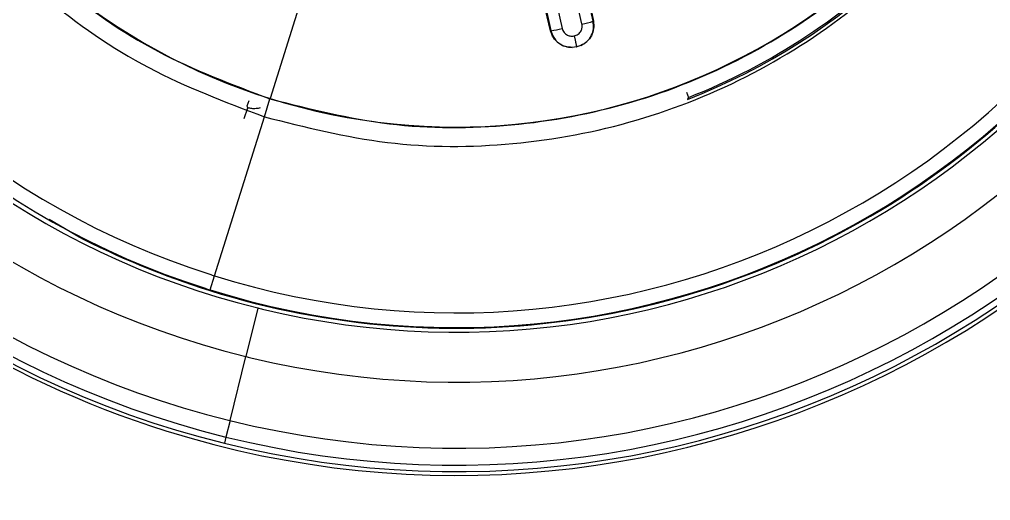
# Model space of a CAD drawing. Extents: x 526 to 610, y 679 to 808.
# Drawn here: x 560.032 to 561.033, y 755.312 to 755.808 of the extents above; entities that cross this region are included whole.
import ezdxf

# ---------------------------------------------------------------- set-up
doc = ezdxf.new("R2010")
doc.units = 0
doc.header["$MEASUREMENT"] = 0
doc.layers.add('1', color=4, linetype='Continuous')

# ---------------------------------------------------------------- blocks, each defined once
blk = doc.blocks.new('JETSETTER LX')
at = {"layer": '1', "color": 3, "linetype": 'Continuous', "lineweight": 25}
for p, q in [((34.4959, 58.9292), (34.4017, 59.3487)), ((34.359, 59.3392), (34.4524, 58.9195)), ((34.3706, 59.3415), (34.464, 58.9218)), ((34.4844, 58.9264), (34.3902, 59.3459)), ((34.1992, 58.9653), (34.1629, 58.8495)), ((34.4901, 58.9595), (34.4962, 58.9292)), ((34.4521, 58.9194), (34.4447, 58.9494)), ((34.4959, 58.9292), (34.4962, 58.9292)), ((34.4521, 58.9194), (34.4524, 58.9195)), ((34.479, 58.9027), (34.4744, 58.9022)), ((34.4833, 58.9041), (34.479, 58.9027)), ((34.5922, 58.8561), (34.5943, 58.8506)), ((34.1411, 58.8472), (34.1391, 58.8416)), ((34.157, 58.8307), (34.1628, 58.8492)), ((34.1362, 58.8289), (34.1401, 58.84)), ((34.1056, 58.6666), (34.157, 58.8307)), ((33.9626, 58.7084), (33.9352, 58.7247)), ((34.1011, 58.6521), (34.1056, 58.6666)), ((34.1008, 58.6514), (34.1011, 58.6521)), ((34.1502, 58.6334), (34.1379, 58.5834)), ((34.1216, 58.5173), (34.1379, 58.5834)), ((34.1216, 58.5173), (34.1174, 58.5003)), ((34.1174, 58.5003), (34.1158, 58.4939))]:
    blk.add_line(p, q, dxfattribs=at)
at = {"layer": '1', "color": 3, "linetype": 'Continuous', "lineweight": 25, "flags": 128}
for points in [[(34.5943, 58.8506), (34.5937, 58.8495), (34.5932, 58.8485)], [(34.1401, 58.84), (34.1395, 58.8409), (34.1391, 58.8416)]]:
    blk.add_lwpolyline(points, dxfattribs=at)
at = {"layer": '1', "color": 3, "linetype": 'Continuous', "lineweight": 25}
for centre, radius, start, end in [((34.3545, 59.461), 1, 72.5994, 252.5994), ((34.3545, 59.461), 0.9895, 76.1322, 256.1322), ((34.3545, 59.461), 0.972, 76.1322, 256.1322), ((34.3545, 59.461), 0.9895, 256.1322, 76.1322), ((34.3545, 59.461), 1, 252.5994, 72.5994), ((34.3545, 59.461), 0.972, 256.1322, 76.1322), ((34.3545, 59.461), 0.9039, 76.4758, 256.1322), ((34.3545, 59.461), 0.9039, 256.4758, 76.1322), ((34.3545, 59.461), 0.8524, 76.4758, 256.1322), ((34.3545, 59.461), 0.8476, 72.5994, 252.2446), ((34.3545, 59.461), 0.8324, 72.5994, 252.2446), ((34.3545, 59.461), 0.8524, 256.4758, 76.1322), ((34.3545, 59.461), 0.8476, 252.5994, 72.2446), ((34.3545, 59.461), 0.8324, 252.5994, 72.2446), ((34.3545, 59.461), 0.9961, 166.1322, 256.1322), ((34.3545, 59.461), 0.6408, 162.5994, 252.5994), ((34.3545, 59.461), 0.8484, 252.5994, 356.1076), ((34.3545, 59.461), 0.6408, 252.5994, 342.5994), ((34.3545, 59.461), 0.9961, 256.1322, 346.1322), ((34.3545, 59.461), 0.6573, 291.2863, 336.274), ((34.3545, 59.461), 0.6557, 291.4487, 315.5143), ((34.4454, 59.1128), 0.1905, 281.826, 285.3751), ((34.4199, 59.1071), 0.1905, 279.8235, 283.3729), ((34.3545, 59.461), 0.8484, 242.4914, 252.5994), ((34.3545, 59.461), 0.8324, 252.2446, 252.5994), ((34.3545, 59.461), 0.8476, 252.2446, 252.5994), ((34.3545, 59.461), 0.8524, 256.1322, 256.4758), ((34.3545, 59.461), 0.9039, 256.1322, 256.4758)]:
    blk.add_arc(centre, radius, start, end, dxfattribs=at)
for points, knots in [([(35.5868, 58.2287), (35.5929, 58.2348), (35.6049, 58.247), (35.6227, 58.2655), (35.6401, 58.2844), (35.6573, 58.3034), (35.6742, 58.3227), (35.6908, 58.3423), (35.7071, 58.3621), (35.7231, 58.3821), (35.7389, 58.4023), (35.7749, 58.4502), (35.8282, 58.5278), (35.8928, 58.6387), (35.9492, 58.754), (35.9969, 58.8731), (36.0356, 58.9955), (36.0752, 59.1619), (36.1014, 59.3748), (36.0951, 59.632), (36.0512, 59.8855), (35.9706, 60.1299), (35.855, 60.3597), (35.7069, 60.5701), (35.5296, 60.7564), (35.3605, 60.8885), (35.2149, 60.9783), (35.101, 61.0375), (34.9831, 61.0881), (34.8617, 61.1299), (34.7376, 61.1626), (34.6366, 61.1815), (34.5603, 61.1917), (34.5093, 61.197), (34.4581, 61.2008), (34.4069, 61.2031), (34.3726, 61.2035), (34.3555, 61.2036)], [0, 0, 0, 0, 0.006271, 0.012535, 0.018793, 0.025046, 0.031296, 0.037545, 0.043792, 0.050041, 0.056292, 0.062546, 0.093816, 0.125066, 0.15632, 0.187575, 0.218824, 0.250085, 0.312563, 0.375049, 0.437536, 0.500016, 0.562489, 0.624962, 0.687443, 0.749925, 0.781182, 0.812442, 0.843694, 0.874956, 0.906208, 0.93747, 0.949986, 0.962486, 0.974981, 0.987482, 1, 1, 1, 1]), ([(33.1223, 60.6932), (33.1161, 60.687), (33.1037, 60.6745), (33.0855, 60.6554), (33.0675, 60.6361), (33.0499, 60.6165), (33.0326, 60.5967), (33.0156, 60.5766), (32.999, 60.5563), (32.9826, 60.5357), (32.9665, 60.5149), (32.9508, 60.4938), (32.9353, 60.4725), (32.9202, 60.4509), (32.8783, 60.3892), (32.815, 60.2837), (32.7419, 60.1289), (32.6842, 59.9676), (32.6426, 59.8014), (32.6174, 59.632), (32.609, 59.461), (32.6174, 59.2899), (32.6426, 59.1204), (32.6842, 58.9542), (32.742, 58.7929), (32.8151, 58.638), (32.9033, 58.4912), (33.0053, 58.3535), (33.1203, 58.2267), (33.2472, 58.1116), (33.3848, 58.0096), (33.5317, 57.9215), (33.6865, 57.8483), (33.8478, 57.7906), (34.014, 57.749), (34.1834, 57.7238), (34.3545, 57.7155), (34.5256, 57.7238), (34.695, 57.749), (34.8612, 57.7905), (35.0224, 57.8483), (35.1773, 57.9215), (35.2893, 57.9886), (35.3631, 58.0394), (35.4026, 58.0683), (35.4412, 58.0982), (35.479, 58.1292), (35.5158, 58.1613), (35.5519, 58.1943), (35.5752, 58.2172), (35.5868, 58.2287)], [0, 0, 0, 0, 0.004827, 0.009647, 0.014461, 0.019271, 0.024078, 0.028882, 0.033686, 0.038489, 0.043293, 0.048099, 0.052908, 0.057722, 0.062541, 0.093781, 0.125035, 0.156273, 0.187523, 0.218772, 0.250007, 0.281251, 0.312511, 0.343765, 0.375021, 0.40627, 0.437519, 0.468758, 0.500007, 0.53125, 0.562493, 0.593739, 0.624988, 0.656237, 0.687489, 0.718733, 0.749986, 0.781233, 0.812476, 0.843717, 0.874964, 0.906209, 0.937455, 0.946406, 0.95534, 0.964264, 0.973185, 0.98211, 0.991046, 1, 1, 1, 1]), ([(34.4764, 58.914), (34.4779, 58.9145), (34.4808, 58.9156), (34.4836, 58.919), (34.4848, 58.9228), (34.4845, 58.9252), (34.4844, 58.9264)], [0, 0, 0, 0, 0.280906, 0.560271, 0.780588, 1, 1, 1, 1]), ([(34.4833, 58.9041), (34.4855, 58.9054), (34.4899, 58.9079), (34.4944, 58.9142), (34.4968, 58.9216), (34.4962, 58.9266), (34.4959, 58.9292)], [0, 0, 0, 0, 0.250039, 0.500053, 0.750039, 1, 1, 1, 1]), ([(34.4962, 58.9292), (34.4965, 58.9267), (34.497, 58.9216), (34.4945, 58.9142), (34.4899, 58.9079), (34.4855, 58.9054), (34.4833, 58.9041)], [0, 0, 0, 0, 0.2595067, 0.5135208, 0.7608114, 1, 1, 1, 1]), ([(34.4744, 58.9022), (34.4719, 58.9024), (34.4668, 58.9027), (34.46, 58.9065), (34.4546, 58.9121), (34.4529, 58.9169), (34.4521, 58.9194)], [0, 0, 0, 0, 0.243271, 0.488227, 0.739153, 1, 1, 1, 1]), ([(34.4524, 58.9195), (34.4532, 58.917), (34.4548, 58.9122), (34.4601, 58.9066), (34.4668, 58.9028), (34.4719, 58.9024), (34.4744, 58.9022)], [0, 0, 0, 0, 0.249961, 0.499948, 0.749961, 1, 1, 1, 1]), ([(34.464, 58.9218), (34.4645, 58.9204), (34.4656, 58.9175), (34.4691, 58.9148), (34.4729, 58.9136), (34.4752, 58.9139), (34.4764, 58.914)], [0, 0, 0, 0, 0.282433, 0.561918, 0.778094, 1, 1, 1, 1]), ([(34.4764, 58.914), (34.4767, 58.9131), (34.4772, 58.9108), (34.4778, 58.908), (34.4783, 58.9058), (34.4786, 58.9042), (34.4789, 58.9031), (34.4789, 58.9029), (34.479, 58.9027)], [0, 0, 0, 0, 0.164206, 0.392017, 0.529746, 0.680081, 0.83869, 1, 1, 1, 1]), ([(34.1526, 58.8399), (34.1526, 58.8399), (34.1513, 58.8393), (34.1484, 58.839), (34.1442, 58.8389), (34.1415, 58.8396), (34.1401, 58.84)], [0, 0, 0, 0, 0.002632, 0.335055, 0.667492, 1, 1, 1, 1])]:
    blk.add_open_spline(points, degree=3, knots=knots, dxfattribs=at)
for points in [[(34.5521, 60.0912), (34.5101, 60.1018), (34.4261, 60.123), (34.2954, 60.1228), (34.1674, 60.0989), (34.0466, 60.05), (33.9376, 59.9787), (33.8446, 59.8874), (33.7712, 59.7797), (33.7202, 59.6598), (33.6936, 59.5322), (33.6924, 59.4019), (33.7167, 59.2738), (33.7654, 59.153), (33.8368, 59.0439), (33.9282, 58.9513), (34.0355, 58.8765), (34.1165, 58.846), (34.157, 58.8307)], [(34.157, 58.8307), (34.199, 58.8201), (34.283, 58.7989), (34.4137, 58.7991), (34.5416, 58.823), (34.6625, 58.8719), (34.7715, 58.9432), (34.8645, 59.0345), (34.9379, 59.1422), (34.9889, 59.2622), (35.0155, 59.3897), (35.0167, 59.52), (34.9924, 59.6481), (34.9436, 59.7689), (34.8723, 59.878), (34.7809, 59.9706), (34.6736, 60.0454), (34.5926, 60.076), (34.5521, 60.0912)], [(33.7428, 59.6527), (33.7325, 59.6119), (33.7119, 59.5304), (33.7121, 59.4035), (33.7353, 59.2793), (33.7827, 59.162), (33.852, 59.0561), (33.9407, 58.9662), (34.0448, 58.8936), (34.1235, 58.864), (34.1628, 58.8492)], [(34.1628, 58.8492), (34.2036, 58.8389), (34.2851, 58.8183), (34.412, 58.8185), (34.5362, 58.8417), (34.6535, 58.8891), (34.7594, 58.9584), (34.8493, 59.0471), (34.9219, 59.1512), (34.9515, 59.2299), (34.9663, 59.2692)]]:
    blk.add_open_spline(points, degree=3, dxfattribs=at)

msp = doc.modelspace()

# ---------------------------------------------------------------- block references
at = {"layer": '1'}
msp.add_blockref('JETSETTER LX', (526.127, 696.8772), dxfattribs=at)

doc.saveas('drawing.dxf')
